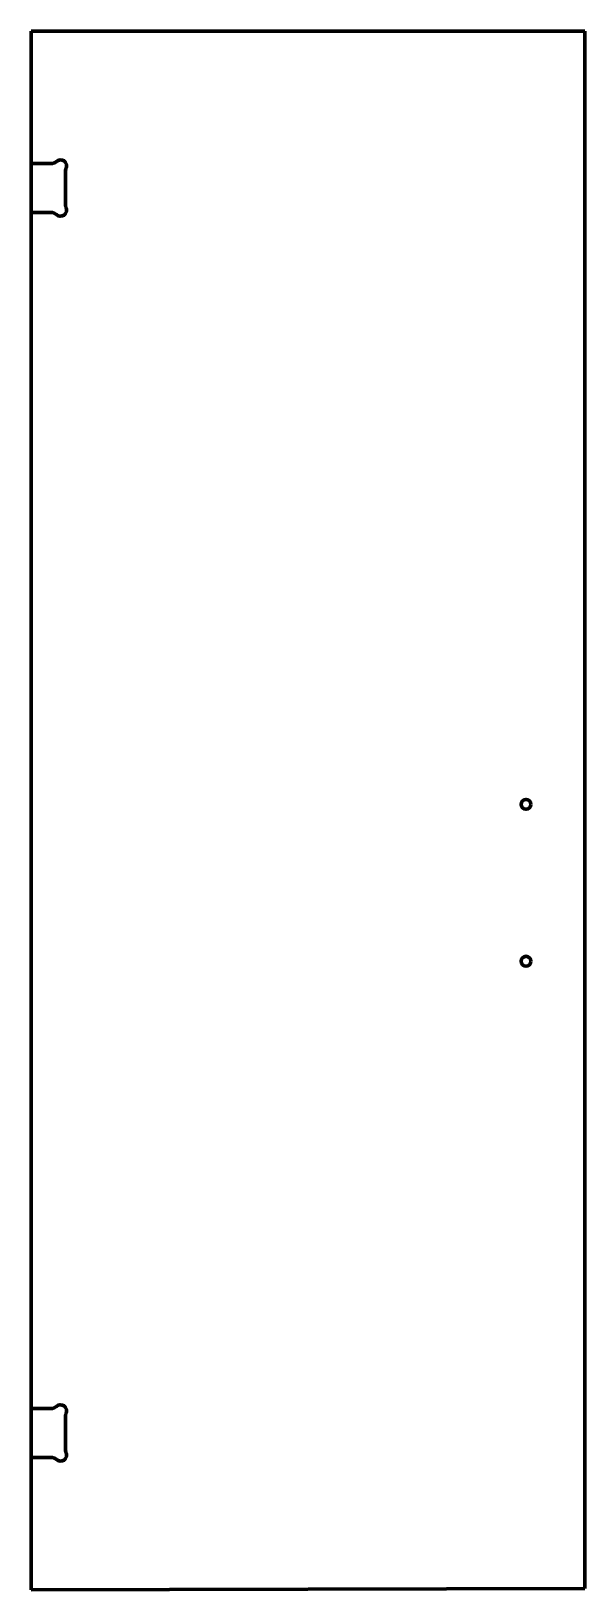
# Model space of a CAD drawing. Header units: inches. Extents: x 0 to 28.2, y 0 to 79.5.
import ezdxf

# ---------------------------------------------------------------- set-up
doc = ezdxf.new("R2010")
doc.units = ezdxf.units.IN
doc.header["$MEASUREMENT"] = 0
doc.layers.add('1', color=7, linetype='Continuous')

msp = doc.modelspace()

# ---------------------------------------------------------------- linework, layer by layer
at = {"color": 7, "lineweight": 90}
for p, q in [((0, 79.5), (0, 0)), ((28.25, 79.5), (0, 79.5)), ((28.25, 0.062), (28.25, 79.5)), ((0, 0), (28.25, 0.062))]:
    msp.add_line(p, q, dxfattribs=at)
at = {"layer": '1', "color": 7, "lineweight": 90}
for p, q in [((0, 72.75), (1.028, 72.75)), ((1.75, 72.339), (1.75, 70.661)), ((1.028, 70.25), (0, 70.25)), ((1.028, 9.25), (0, 9.25)), ((1.75, 7.161), (1.75, 8.839)), ((0, 6.75), (1.028, 6.75))]:
    msp.add_line(p, q, dxfattribs=at)
at = {"layer": '1', "color": 1, "lineweight": 90}
for centre in [(25.25, 40.062), (25.25, 32.062)]:
    msp.add_circle(centre, 0.25, dxfattribs=at)
at = {"layer": '1', "color": 7, "lineweight": 90}
for centre, radius, start, end in [((1.028, 73.125), 0.375, 270, 313.34176), ((1.5, 72.625), 0.312, 335.38002, 493.34176), ((2.125, 72.339), 0.375, 155.38002, 180), ((1.028, 69.875), 0.375, 46.65824, 90), ((1.5, 70.375), 0.312, 226.65824, 384.61998), ((2.125, 70.661), 0.375, 180, 204.61998), ((1.028, 9.625), 0.375, 270, 313.34176), ((1.5, 9.125), 0.312, 335.38002, 493.34176), ((2.125, 8.839), 0.375, 155.38002, 180), ((2.125, 7.161), 0.375, 180, 204.61998), ((1.028, 6.375), 0.375, 46.65824, 90), ((1.5, 6.875), 0.312, 226.65824, 384.61998)]:
    msp.add_arc(centre, radius, start, end, dxfattribs=at)

doc.saveas('drawing.dxf')
